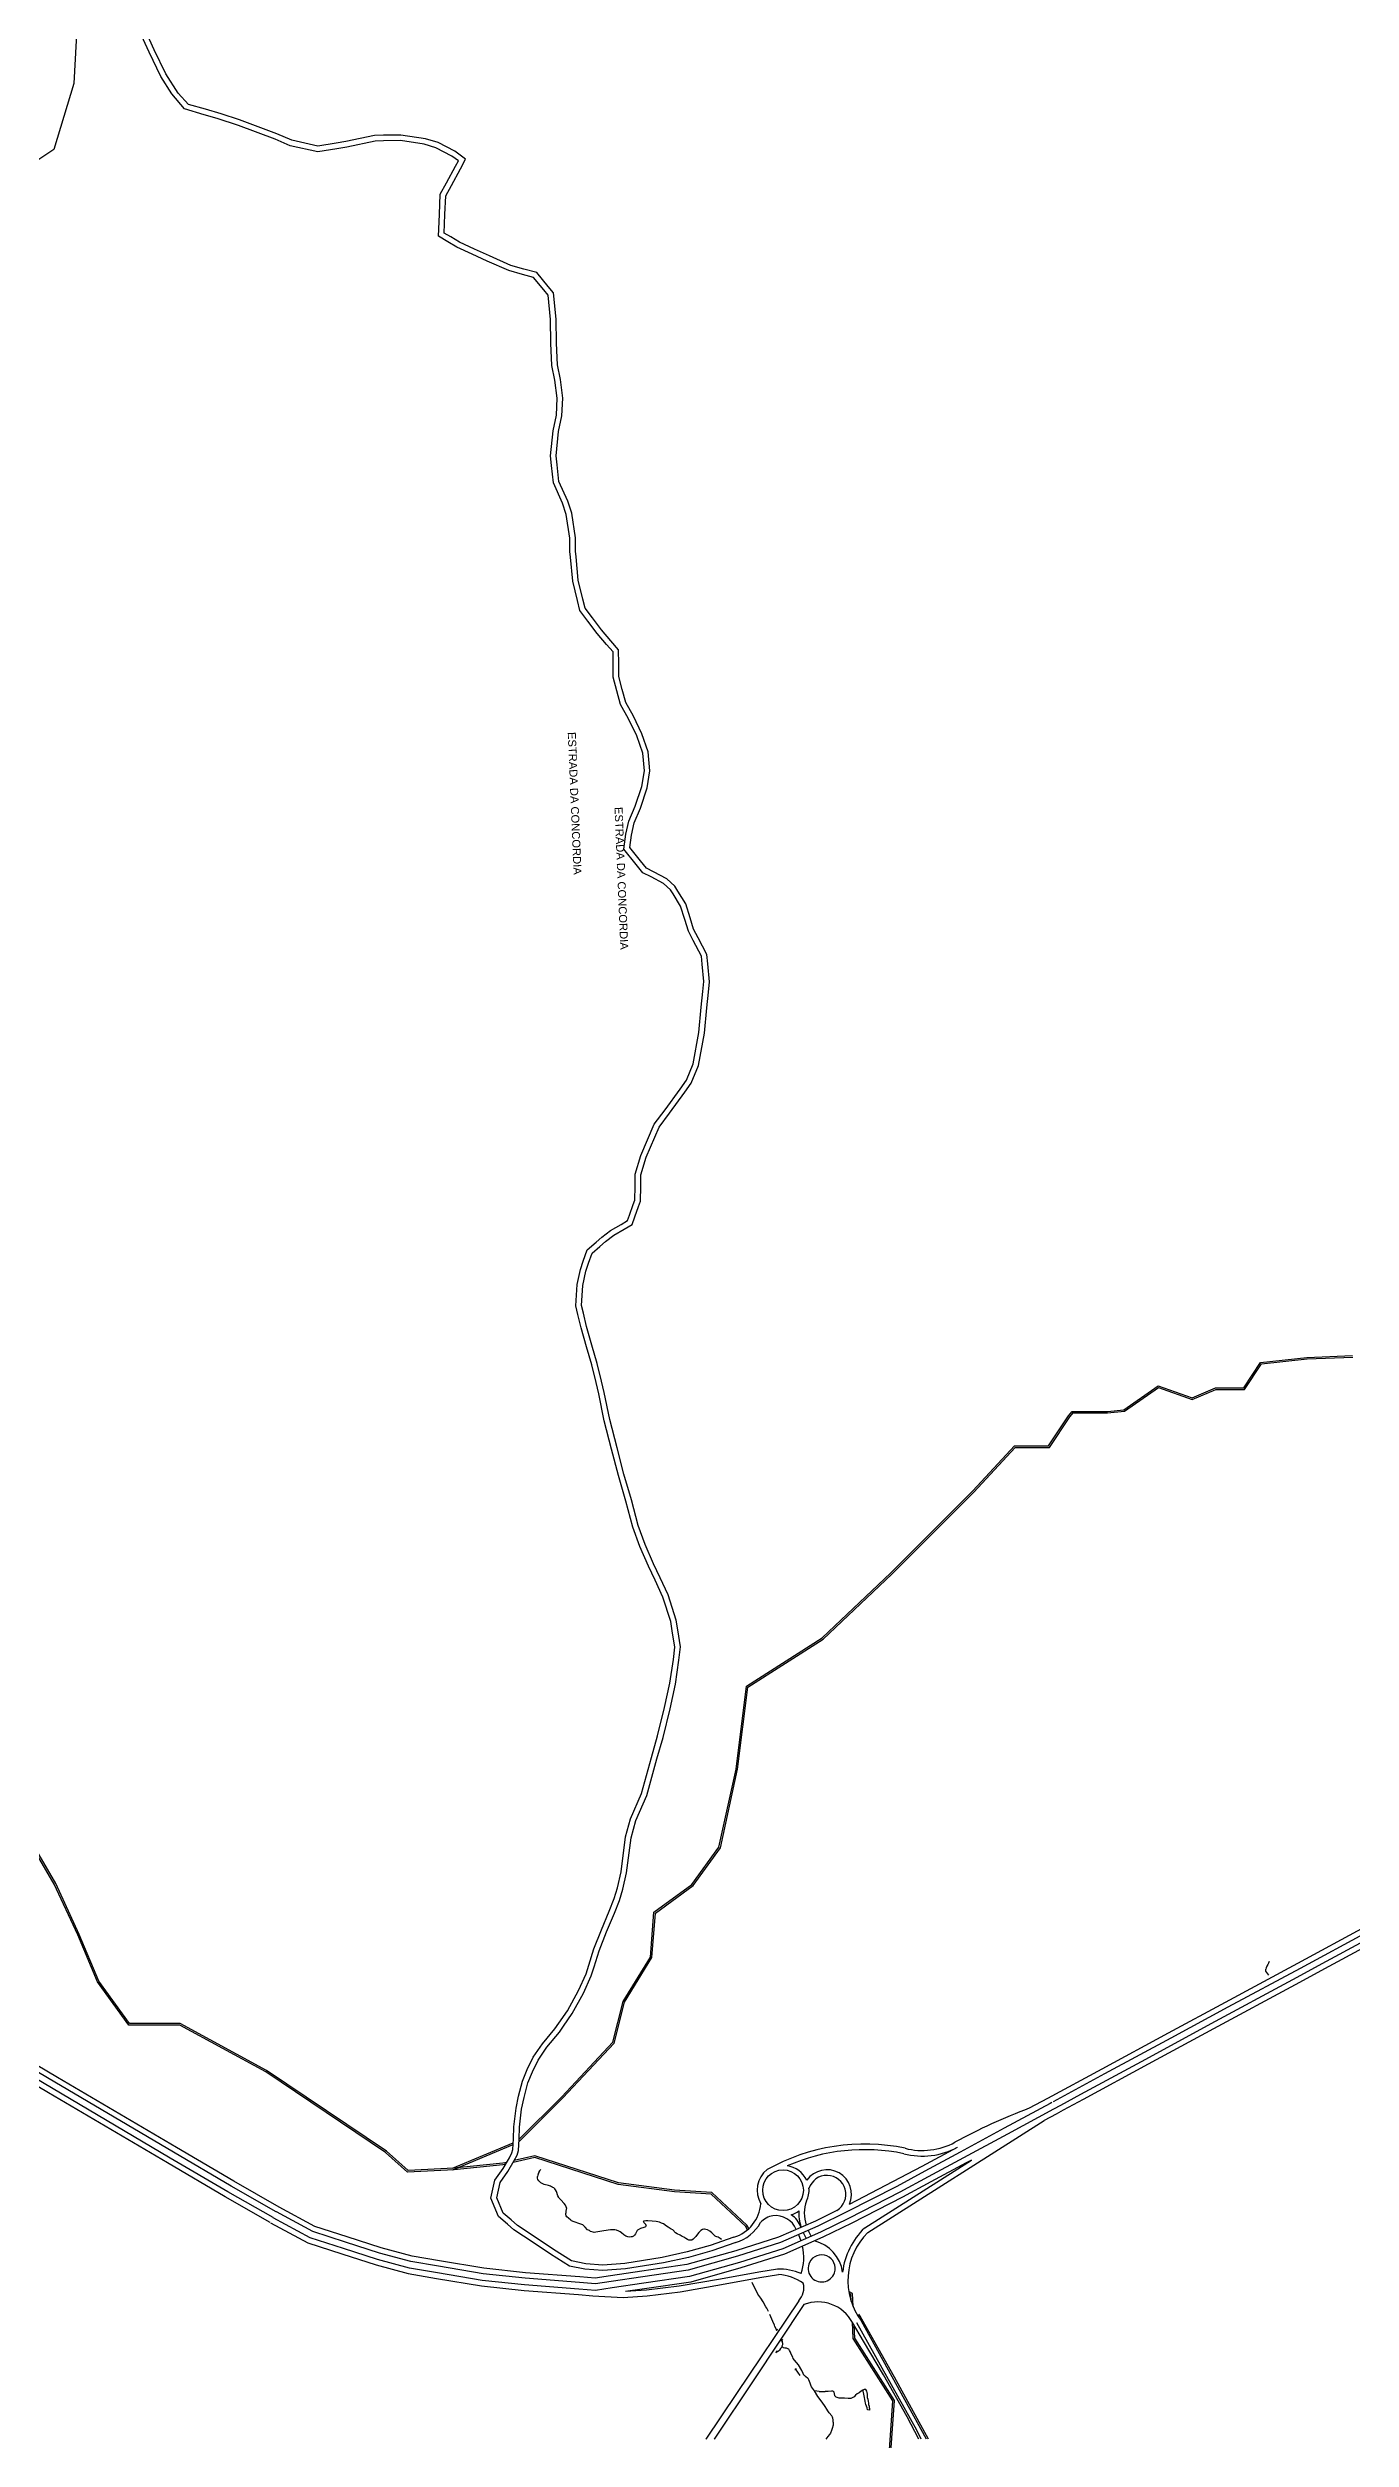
# Model space of a CAD drawing. Header units: millimetres. Extents: x 583 to 26013, y 350 to 21391.
# Drawn here: x 8091 to 9720, y 15884 to 18872 of the extents above; entities that cross this region are included whole.
import ezdxf

# ---------------------------------------------------------------- set-up
doc = ezdxf.new("R2010")
doc.units = ezdxf.units.MM
for name, color, linetype in [('105-QUADRAS_ESTRADAS', 80, 'Continuous'), ('145-', 130, 'Continuous'), ('divisa municipio', 40, 'Continuous'), ('don gabriel', 150, 'Continuous'), ('estrada interna', 61, 'Continuous'), ('RIOS', 140, 'Continuous')]:
    doc.layers.add(name, color=color, linetype=linetype)
doc.styles.add('EU', font='arial.ttf', dxfattribs={"height": 10})

msp = doc.modelspace()

# ---------------------------------------------------------------- linework, layer by layer
at = {"color": 0, "linetype": 'Continuous'}
for p, q in [((9029.21348, 16139.67069), (9032.29941, 16131.96083)), ((9035.14848, 16142.27647), (9038.76167, 16134.7981)), ((9041.09268, 16144.88629), (9044.8354, 16137.46479))]:
    msp.add_line(p, q, dxfattribs=at)
at = {"color": 0}
for points in [[(8719.30433, 16115.35748), (8697.45123, 16129.75702), (8673.65462, 16145.56535), (8665.42876, 16152.63682), (8654.20869, 16162.2823), (8644.9132, 16185.04317), (8649.91259, 16207.5315), (8660.10813, 16222.39381), (8667.90427, 16235.62561), (8671.09644, 16241.67038), (8672.28214, 16246.00163), (8673.14854, 16259.19355), (8673.41055, 16274.46385), (8676.30665, 16297.46063), (8679.48256, 16312.5098), (8684.44555, 16331.41163), (8690.31204, 16346.01739), (8697.64265, 16361.27679), (8709.2856, 16378.05172), (8724.77702, 16396.83026), (8729.74298, 16403.98435), (8740.4915, 16419.46893), (8754.21776, 16444.545), (8763.71527, 16465.63441), (8767.30348, 16476.57409), (8773.29147, 16496.582), (8782.82919, 16520.65769), (8792.81216, 16543.97649), (8798.84265, 16559.56896), (8802.83001, 16573.19343), (8807.54467, 16593.03958), (8813.03262, 16636.72369), (8819.37077, 16659.35565), (8832.87408, 16690.89044), (8845.5607, 16736.03033), (8853.13105, 16762.80509), (8861.84212, 16798.38018), (8868.45023, 16828.97236), (8872.8892, 16858.31036), (8874.52899, 16873.85183), (8871.41565, 16894.26114), (8869.63337, 16905.94478), (8859.68206, 16936.43394), (8850.0276, 16957.33766), (8841.74648, 16975.19172), (8830.99167, 16999.57172), (8822.32969, 17023.62631), (8813.5971, 17056.16866), (8804.17316, 17088.11596), (8795.67142, 17121.07374), (8786.43403, 17156.57693), (8779.65502, 17190.39786), (8776.29509, 17204.40291), (8770.99476, 17226.49608), (8764.17082, 17249.05864), (8757.58809, 17272.76157), (8753.53925, 17289.55826), (8750.97557, 17300.19372), (8752.70455, 17326.90362), (8756.67811, 17345.72397), (8760.24658, 17355.95438), (8765.28886, 17370.41005), (8776.24715, 17379.91485), (8783.54484, 17386.24458), (8794.46636, 17394.28655), (8807.59441, 17402.155), (8815.44426, 17406.85989), (8817.99524, 17413.82145), (8822.75553, 17426.81221), (8824.86924, 17432.58046), (8825.07292, 17449.99936), (8825.24888, 17465.0468), (8832.18897, 17488.41362), (8848.87721, 17527.30658), (8862.56182, 17545.46095), (8881.29051, 17571.26939), (8889.04919, 17582.16825), (8897.41143, 17602.79987), (8904.72391, 17641.86489), (8907.48181, 17673.58849), (8909.57128, 17693.05746), (8910.90278, 17705.46385), (8908.88509, 17727.182), (8907.93195, 17737.44154), (8897.6972, 17756.95902), (8891.61654, 17768.55473), (8887.05736, 17783.2703), (8881.91183, 17799.87843), (8872.60874, 17815.0606), (8869.34941, 17820.37966), (8860.64763, 17828.07998), (8844.90478, 17836.31296), (8834.8694, 17841.56112), (8826.44519, 17851.9534), (8810.89834, 17871.13233), (8813.53151, 17889.61767), (8817.10751, 17905.97976), (8825.13297, 17924.84409), (8833.42773, 17949.17072), (8836.56214, 17969.12607), (8834.548, 17991.10647), (8827.07041, 18012.55456), (8816.93328, 18033.92901), (8806.87227, 18051.8288), (8802.23333, 18068.92101), (8797.65536, 18085.78862), (8797.54124, 18102.60097), (8797.4404, 18117.45718), (8789.41479, 18126.85272), (8777.671, 18140.60112), (8766.10473, 18156.02967), (8756.12865, 18169.33703), (8753.0674, 18181.88431), (8747.14534, 18206.15732), (8744.29267, 18235.85379), (8743.60426, 18243.02011), (8743.64191, 18259.72829), (8739.07586, 18289.38974), (8734.33043, 18303.40161), (8722.87356, 18328.81009), (8720.56708, 18350.58671), (8719.29079, 18362.63679), (8722.43591, 18394.00921), (8726.59308, 18413.59134), (8727.60583, 18434.53472), (8724.89115, 18457.02052), (8720.90353, 18475.36973), (8719.73287, 18503.27921), (8719.18023, 18533.16298), (8716.32502, 18563.43168), (8710.97046, 18569.90972), (8698.18473, 18585.37813), (8684.14936, 18589.28336), (8667.19549, 18594.00064), (8640.23796, 18605.96431), (8621.22488, 18614.40225), (8602.34702, 18623.52325), (8591.19613, 18630.03099), (8579.17754, 18637.04513), (8580.39092, 18664.29421), (8581.51763, 18689.59711), (8589.28574, 18703.88852), (8600.58974, 18724.68508), (8604.17281, 18731.27704), (8596.09906, 18737.20507), (8576.18172, 18747.68725), (8561.48772, 18751.9902), (8531.74927, 18756.49165), (8510.79328, 18756.16956), (8500.26385, 18756.00773), (8464.75474, 18748.3774), (8452.37177, 18746.40722), (8428.53335, 18742.61444), (8393.88084, 18750.19493), (8375.16415, 18758.18488), (8329.59105, 18775.48984), (8302.5965, 18784.17082), (8286.48649, 18788.90833), (8262.08199, 18796.18022), (8245.95102, 18815.10373), (8232.50059, 18836.4971), (8217.80675, 18867.05837), (8205.72408, 18893.49597)], [(8723.15585, 16121.20264), (8701.31369, 16135.59496), (8677.88912, 16151.15614), (8669.992, 16157.945), (8660.05125, 16166.4907), (8652.22169, 16185.66211), (8656.45164, 16204.68935), (8666.01679, 16218.63272), (8674.01803, 16232.21263), (8677.64514, 16239.08101), (8679.22069, 16244.83631), (8680.14461, 16258.90396), (8680.40302, 16273.96503), (8683.2156, 16296.29862), (8686.29644, 16310.89728), (8691.10466, 16329.20966), (8696.72165, 16343.19424), (8703.71101, 16357.7433), (8714.87039, 16373.82151), (8730.3617, 16392.59991), (8735.49338, 16399.99275), (8746.45355, 16415.78224), (8760.48867, 16441.42255), (8770.25067, 16463.09925), (8773.98335, 16474.47941), (8779.91084, 16494.28513), (8789.30191, 16517.99066), (8799.29611, 16541.33569), (8805.4779, 16557.31937), (8809.59882, 16571.40022), (8814.4428, 16591.79071), (8819.91331, 16635.33596), (8825.98711, 16657.02399), (8839.48913, 16688.55579), (8852.29812, 16734.13108), (8859.90071, 16761.01984), (8868.66407, 16796.80847), (8875.33868, 16827.70854), (8879.83402, 16857.41905), (8881.58507, 16874.01506), (8878.3356, 16895.31674), (8876.4665, 16907.56947), (8866.20917, 16938.99624), (8856.38017, 16960.27787), (8848.1244, 16978.07728), (8837.49486, 17002.17331), (8829.01474, 17025.72288), (8820.33553, 17058.06633), (8810.9212, 17089.98101), (8802.44771, 17122.82928), (8793.25849, 17158.14735), (8786.49261, 17191.90276), (8783.10195, 17206.03593), (8777.75404, 17228.32737), (8770.89419, 17251.00869), (8764.365, 17274.51884), (8760.34433, 17291.19863), (8758.02956, 17300.80149), (8759.65744, 17325.94962), (8763.43479, 17343.84058), (8766.85604, 17353.64893), (8771.28416, 17366.34389), (8780.83376, 17374.62684), (8787.92039, 17380.77351), (8798.34967, 17388.45303), (8811.19306, 17396.15085), (8821.16546, 17402.12792), (8824.56786, 17411.41299), (8829.32816, 17424.40375), (8831.85473, 17431.29872), (8832.07245, 17449.91751), (8832.23699, 17463.98922), (8838.78292, 17486.02892), (8854.97637, 17523.76875), (8854.97637, 17523.76875), (8868.18991, 17541.29818), (8886.97466, 17567.18386), (8895.22809, 17578.77771), (8904.16268, 17600.82147), (8911.66778, 17640.9155), (8914.44939, 17672.91181), (8916.53131, 17692.31049), (8917.93759, 17705.41363), (8915.85508, 17727.82953), (8914.77393, 17739.46691), (8903.89654, 17760.20989), (8898.1134, 17771.23825), (8893.7438, 17785.3419), (8888.33869, 17802.78787), (8878.57732, 17818.71793), (8874.77154, 17824.92876), (8864.64759, 17833.88758), (8848.14872, 17842.51593), (8839.39583, 17847.09339), (8831.88299, 17856.36139), (8818.259, 17873.16822), (8820.42517, 17888.3751), (8823.80588, 17903.84366), (8831.67521, 17922.34098), (8840.24885, 17947.48552), (8843.61228, 17968.8989), (8841.44045, 17992.6002), (8833.55637, 18015.21423), (8823.15417, 18037.14759), (8813.40024, 18054.50105), (8808.98894, 18070.75453), (8804.64902, 18086.74499), (8804.54108, 18102.64848), (8804.42289, 18120.06037), (8794.73733, 18131.3992), (8783.13825, 18144.9782), (8771.70562, 18160.22848), (8762.5894, 18172.38885), (8759.86792, 18183.54348), (8754.06515, 18207.3276), (8751.26059, 18236.52314), (8750.60502, 18243.34768), (8750.64312, 18260.25608), (8745.90158, 18291.05753), (8740.85146, 18305.96905), (8729.71637, 18330.66391), (8727.52814, 18351.32399), (8726.32786, 18362.65651), (8729.36281, 18392.93003), (8733.55766, 18412.68964), (8734.6262, 18434.78696), (8731.80129, 18458.18586), (8727.87208, 18476.26629), (8726.73016, 18503.49063), (8726.17414, 18533.55695), (8726.17414, 18533.55695), (8723.09192, 18566.23219), (8716.36591, 18574.36944), (8702.17938, 18591.53256), (8686.02577, 18596.02718), (8669.56612, 18600.60695), (8643.07747, 18612.36253), (8624.16805, 18620.75446), (8605.63886, 18629.707), (8594.72446, 18636.07673), (8586.35876, 18640.95901), (8586.35876, 18640.95901), (8587.38399, 18663.98282), (8588.43888, 18687.67274), (8595.43592, 18700.54558), (8606.73992, 18721.34214), (8613.24122, 18733.30293), (8599.82111, 18743.15644), (8578.82158, 18754.20816), (8563.00201, 18758.84072), (8532.22254, 18763.49975), (8510.6857, 18763.16874), (8499.46711, 18762.99631), (8463.46856, 18755.2608), (8451.27188, 18753.32027), (8428.73842, 18749.73511), (8396.02183, 18756.89211), (8377.2817, 18764.89206), (8330.74536, 18782.60033), (8307.64755, 18789.98185), (8288.25353, 18795.68509), (8267.04466, 18801.65061), (8253.90308, 18815.60714), (8238.63757, 18839.88745), (8238.63757, 18839.88745), (8224.145, 18870.03011), (8212.31394, 18895.91716)]]:
    msp.add_lwpolyline(points, dxfattribs=at)
at = {"color": 0, "linetype": 'Continuous'}
for points in [[(9115.64273, 16142.12378), (9336.34347, 16282.27074)], [(9111.8903, 16148.03303), (9245.32275, 16232.76384)], [(8950.82801, 16129.76386), (8921.01131, 16119.36597), (8891.68277, 16111.19972), (8860.35309, 16104.17659), (8812.82417, 16096.68268), (8784.59991, 16094.59571), (8762.28931, 16096.26841), (8743.09089, 16100.24556), (8719.30433, 16115.35748)], [(8948.52305, 16136.37349), (8918.91786, 16126.04935), (8889.97724, 16117.99112), (8859.04104, 16111.0562), (8812.01959, 16103.6423), (8784.60351, 16101.61509), (8763.26505, 16103.2149), (8745.65825, 16106.86233), (8723.15585, 16121.20264)], [(8772.26349, 16063.22325), (8810.13209, 16061.25414), (8839.97974, 16063.11191), (8881.22624, 16068.15442), (8933.02456, 16077.2688), (8980.77331, 16085.85676), (9004.24776, 16089.74291), (9004.24776, 16089.74291)], [(9003.10448, 16096.64892), (8979.58205, 16092.75483), (8931.79846, 16084.1606), (8880.19427, 16075.08038), (8839.33702, 16070.08545), (8813.13216, 16068.50432), (8813.13216, 16068.50432)]]:
    msp.add_lwpolyline(points, dxfattribs=at)
msp.add_circle((9009.84916, 16195.06656), 25.4256, dxfattribs=at)
for centre, radius, start, end in [((9584.34805, 15589.32739), 756.73142, 110.63745065, 118.37889751), ((9111.87993, 16004.91844), 247.85288, 78.20421628, 119.42040156), ((9111.81022, 16003.79591), 241.98069, 78.34707835, 113.59056643), ((9184.04498, 16329.72798), 91.95516, 255.28420769, 298.57014911), ((9184.04498, 16329.72798), 84.95516, 255.28420769, 298.57014911), ((9009.84916, 16195.06656), 32.4256, 127.45227287, 211.1069491), ((9009.71498, 16192.19345), 33.77184, 27.41271508, 81.0481939), ((9064.74852, 16189.99079), 30.70499, 336.32678331, 144.68172176), ((9064.74852, 16189.99079), 23.70499, 301.8782555, 162.04579449), ((8934.51395, 16181.98416), 47.7136, 287.07408596, 355.58876857), ((9009.84916, 16195.06656), 32.4256, 288.42882605, 307.47257027), ((9080.14491, 16165.99004), 50.67894, 176.21877734, 199.27093712), ((9080.14491, 16165.99004), 43.67894, 158.97378322, 199.27093712), ((9011.5594, 16194.92711), 30.81615, 334.50291011, 4.80543269), ((8934.51395, 16181.98416), 54.7136, 287.07408595, 330.04121488), ((9000.71487, 16138.97012), 24.48628, 98.5052777, 140.14692709), ((9000.25617, 16134.83988), 28.52312, 23.2662432, 96.36642429), ((9003.28104, 16138.18133), 31.06855, 20.89906005, 57.22495518), ((9175.2354, 16082.03018), 91.55334, 134.08029175, 173.2741), ((9175.47331, 16082.37958), 84.55216, 135.04138857, 216.925708), ((8975.30834, 16110.84539), 60.55997, 340.72780535, 13.64546045), ((9058.18373, 16097.55496), 16.80581, 340.70810144, 154.23989529), ((9037.25021, 16085.7577), 47.57897, 8.45441273, 75.31976779), ((9004.40738, 16025.89142), 70.7695, 66.63415749, 91.05489675), ((9000.29187, 16029.19739), 60.67462, 55.01339758, 86.26175593), ((9013.29411, 16072.7841), 22.63174, 315.78718623, 15.69738054), ((9058.08932, 16097.32735), 16.82151, 153.40189276, 341.54610393), ((9053.63937, 16006.68121), 48.84992, 28.10685377, 111.27363982)]:
    msp.add_arc(centre, radius, start, end, dxfattribs=at)
at = {"layer": '105-QUADRAS_ESTRADAS', "color": 0, "linetype": 'Continuous'}
for p, q in [((9110.61551, 16006.50241), (9096.72844, 16029.69526)), ((9177.11551, 15895.30241), (9102.08671, 16029.33693)), ((9106.21551, 16037.60241), (9104.61551, 16040.40241)), ((9108.21551, 16034.00241), (9106.21551, 16037.60241)), ((9189.21551, 15884.10241), (9107.88103, 16031.58242)), ((9149.31551, 15961.50241), (9108.21551, 16034.00241)), ((9135.61551, 15964.50241), (9110.61551, 16006.50241)), ((9165.11551, 15911.90241), (9135.61551, 15964.50241)), ((9191.81551, 15884.10241), (9149.31551, 15961.50241)), ((9179.61551, 15884.10241), (9165.11551, 15911.90241)), ((9182.61551, 15884.00241), (9177.11551, 15895.30241))]:
    msp.add_line(p, q, dxfattribs=at)
at = {"layer": '145-', "color": 0, "linetype": 'Continuous'}
for p, q in [((9613.41551, 16473.20241), (9613.11551, 16471.20241)), ((9613.31551, 16469.00241), (9613.11551, 16471.20241)), ((9614.31551, 16467.30241), (9613.31551, 16469.00241)), ((9614.31551, 16475.20241), (9613.41551, 16473.20241)), ((9615.71551, 16477.10241), (9614.31551, 16475.20241)), ((9615.61551, 16465.50241), (9614.31551, 16467.30241)), ((9616.61551, 16478.90241), (9615.71551, 16477.10241)), ((9617.31551, 16481.00241), (9616.61551, 16478.90241)), ((9616.91551, 16464.00241), (9615.61551, 16465.50241)), ((8703.61551, 16214.10241), (8703.11551, 16212.20241)), ((8703.11551, 16210.30241), (8703.11551, 16212.20241)), ((8703.51551, 16208.40241), (8703.11551, 16210.30241)), ((8704.71551, 16206.90241), (8703.51551, 16208.40241)), ((8703.81551, 16215.10241), (8703.61551, 16214.10241)), ((8704.01551, 16215.90241), (8703.81551, 16215.10241)), ((8704.51551, 16217.30241), (8704.01551, 16215.90241)), ((8704.81551, 16217.90241), (8704.51551, 16217.30241)), ((8705.91551, 16205.70241), (8704.71551, 16206.90241)), ((8705.71551, 16219.40241), (8704.81551, 16217.90241)), ((8707.11551, 16221.00241), (8705.71551, 16219.40241)), ((8707.41551, 16204.30241), (8705.91551, 16205.70241)), ((8709.61551, 16203.00241), (8707.41551, 16204.30241)), ((8711.21551, 16202.40241), (8709.61551, 16203.00241)), ((8716.61551, 16201.00241), (8711.21551, 16202.40241)), ((8719.41551, 16200.10241), (8716.61551, 16201.00241)), ((8720.71551, 16199.50241), (8719.41551, 16200.10241)), ((8721.71551, 16198.90241), (8720.71551, 16199.50241)), ((8722.41551, 16198.50241), (8721.71551, 16198.90241)), ((8723.31551, 16198.00241), (8722.41551, 16198.50241)), ((8724.71551, 16196.80241), (8723.31551, 16198.00241)), ((8725.51551, 16195.80241), (8724.71551, 16196.80241)), ((8726.71551, 16193.60241), (8725.51551, 16195.80241)), ((8728.31551, 16187.90241), (8726.71551, 16193.60241)), ((8729.51551, 16186.10241), (8728.31551, 16187.90241)), ((8730.21551, 16185.20241), (8729.51551, 16186.10241)), ((8732.41551, 16183.00241), (8730.21551, 16185.20241)), ((8736.31551, 16178.60241), (8732.41551, 16183.00241)), ((8737.91551, 16176.50241), (8736.31551, 16178.60241)), ((8739.01551, 16174.50241), (8737.91551, 16176.50241)), ((8738.61551, 16168.80241), (8738.41551, 16166.50241)), ((8739.01551, 16171.00241), (8738.61551, 16168.80241)), ((8739.21551, 16172.90241), (8739.01551, 16174.50241)), ((8739.21551, 16172.90241), (8739.01551, 16171.00241)), ((8738.51551, 16164.40241), (8738.41551, 16166.50241)), ((8738.91551, 16162.90241), (8738.51551, 16164.40241)), ((8739.61551, 16161.70241), (8738.91551, 16162.90241)), ((8741.71551, 16160.20241), (8739.61551, 16161.70241)), ((8744.71551, 16157.70241), (8741.71551, 16160.20241)), ((8745.61551, 16157.00241), (8744.71551, 16157.70241)), ((8746.71551, 16156.40241), (8745.61551, 16157.00241)), ((8747.81551, 16155.90241), (8746.71551, 16156.40241)), ((8757.21551, 16152.50241), (8747.81551, 16155.90241)), ((8758.41551, 16152.10241), (8757.21551, 16152.50241)), ((8759.51551, 16151.70241), (8758.41551, 16152.10241)), ((8760.01551, 16151.40241), (8759.51551, 16151.70241)), ((8760.61551, 16151.00241), (8760.01551, 16151.40241)), ((8762.81551, 16149.10241), (8760.61551, 16151.00241)), ((8765.61551, 16145.80241), (8762.81551, 16149.10241)), ((8766.61551, 16145.30241), (8765.61551, 16145.80241)), ((8767.91551, 16144.60241), (8766.61551, 16145.30241)), ((8769.31551, 16143.70241), (8767.91551, 16144.60241)), ((8770.91551, 16143.00241), (8769.31551, 16143.70241)), ((8772.41551, 16142.50241), (8770.91551, 16143.00241)), ((8774.01551, 16142.40241), (8772.41551, 16142.50241)), ((8775.91551, 16142.80241), (8774.01551, 16142.40241)), ((8786.11551, 16144.20241), (8775.91551, 16142.80241)), ((8794.41551, 16145.50241), (8786.11551, 16144.20241)), ((8797.71551, 16145.70241), (8794.41551, 16145.50241)), ((8799.51551, 16145.60241), (8797.71551, 16145.70241)), ((8801.81551, 16145.00241), (8799.51551, 16145.60241)), ((8804.61551, 16144.00241), (8801.81551, 16145.00241)), ((8806.31551, 16143.10241), (8804.61551, 16144.00241)), ((8808.11551, 16141.70241), (8806.31551, 16143.10241)), ((8811.11551, 16139.20241), (8808.11551, 16141.70241)), ((8813.41551, 16137.60241), (8811.11551, 16139.20241)), ((8824.21551, 16138.90241), (8822.81551, 16137.60241)), ((8825.61551, 16140.60241), (8824.21551, 16138.90241)), ((8826.51551, 16142.20241), (8825.61551, 16140.60241)), ((8827.01551, 16144.00241), (8826.51551, 16142.20241)), ((8827.51551, 16144.80241), (8827.01551, 16144.00241)), ((8827.91551, 16145.30241), (8827.51551, 16144.80241)), ((8828.91551, 16145.80241), (8827.91551, 16145.30241)), ((8831.91551, 16147.10241), (8828.91551, 16145.80241)), ((8836.01551, 16148.60241), (8831.91551, 16147.10241)), ((8836.21551, 16156.60241), (8835.71551, 16156.30241)), ((8835.71551, 16156.30241), (8835.71551, 16155.60241)), ((8835.91551, 16154.80241), (8835.71551, 16155.60241)), ((8836.61551, 16154.00241), (8835.91551, 16154.80241)), ((8837.31551, 16148.80241), (8836.01551, 16148.60241)), ((8838.61551, 16157.00241), (8836.21551, 16156.60241)), ((8838.41551, 16152.20241), (8836.61551, 16154.00241)), ((8838.21551, 16149.40241), (8837.31551, 16148.80241)), ((8838.61551, 16150.10241), (8838.21551, 16149.40241)), ((8838.81551, 16150.90241), (8838.41551, 16152.20241)), ((8841.01551, 16156.70241), (8838.61551, 16157.00241)), ((8838.81551, 16150.90241), (8838.61551, 16150.10241)), ((8846.51551, 16156.30241), (8841.01551, 16156.70241)), ((8851.31551, 16156.00241), (8846.51551, 16156.30241)), ((8855.41551, 16155.00241), (8851.31551, 16156.00241)), ((8857.91551, 16154.10241), (8855.41551, 16155.00241)), ((8860.51551, 16153.00241), (8857.91551, 16154.10241)), ((8864.41551, 16150.30241), (8860.51551, 16153.00241)), ((8866.51551, 16148.80241), (8864.41551, 16150.30241)), ((8867.51551, 16148.10241), (8866.51551, 16148.80241)), ((8868.71551, 16147.40241), (8867.51551, 16148.10241)), ((8870.21551, 16146.40241), (8868.71551, 16147.40241)), ((8872.01551, 16145.50241), (8870.21551, 16146.40241)), ((8875.51551, 16142.00241), (8872.01551, 16145.50241)), ((8877.71551, 16140.50241), (8875.51551, 16142.00241)), ((8881.51551, 16138.80241), (8877.71551, 16140.50241)), ((8883.81551, 16137.30241), (8881.51551, 16138.80241)), ((8902.81551, 16140.20241), (8900.71551, 16137.10241)), ((8904.51551, 16142.10241), (8902.81551, 16140.20241)), ((8907.21551, 16144.60241), (8904.51551, 16142.10241)), ((8909.31551, 16146.00241), (8907.21551, 16144.60241)), ((8910.81551, 16146.50241), (8909.31551, 16146.00241)), ((8911.91551, 16146.60241), (8910.81551, 16146.50241)), ((8913.41551, 16146.10241), (8911.91551, 16146.60241)), ((8915.61551, 16145.60241), (8913.41551, 16146.10241)), ((8918.51551, 16143.80241), (8915.61551, 16145.60241)), ((8921.01551, 16141.70241), (8918.51551, 16143.80241)), ((8924.51551, 16138.30241), (8921.01551, 16141.70241)), ((8925.21551, 16137.50241), (8924.51551, 16138.30241)), ((8816.11551, 16136.70241), (8813.41551, 16137.60241)), ((8818.51551, 16136.30241), (8816.11551, 16136.70241)), ((8820.21551, 16136.70241), (8818.51551, 16136.30241)), ((8821.31551, 16136.80241), (8820.21551, 16136.70241)), ((8822.81551, 16137.60241), (8821.31551, 16136.80241)), ((8885.91551, 16136.30241), (8883.81551, 16137.30241)), ((8888.51551, 16134.60241), (8885.91551, 16136.30241)), ((8890.61551, 16133.50241), (8888.51551, 16134.60241)), ((8892.01551, 16132.90241), (8890.61551, 16133.50241)), ((8893.11551, 16132.50241), (8892.01551, 16132.90241)), ((8894.61551, 16132.50241), (8893.11551, 16132.50241)), ((8895.31551, 16132.70241), (8894.61551, 16132.50241)), ((8896.01551, 16132.90241), (8895.31551, 16132.70241)), ((8897.41551, 16133.80241), (8896.01551, 16132.90241)), ((8900.71551, 16137.10241), (8897.41551, 16133.80241)), ((8925.91551, 16137.10241), (8925.21551, 16137.50241)), ((8927.01551, 16136.80241), (8925.91551, 16137.10241)), ((8928.71551, 16136.40241), (8927.01551, 16136.80241)), ((8931.51551, 16134.90241), (8928.71551, 16136.40241)), ((8933.11551, 16133.70241), (8931.51551, 16134.90241)), ((8978.51551, 16065.30241), (8971.37025, 16079.94563)), ((8982.21551, 16060.30241), (8978.51551, 16065.30241)), ((8985.01551, 16055.80241), (8982.21551, 16060.30241)), ((8988.31551, 16049.30241), (8985.01551, 16055.80241)), ((8989.61551, 16047.80241), (8988.31551, 16049.30241)), ((8991.61551, 16043.70241), (8989.61551, 16047.80241)), ((8997.31551, 16031.00241), (8993.31551, 16039.90241)), ((8999.31551, 16026.60241), (8997.31551, 16031.00241)), ((8999.81551, 16024.70241), (8999.31551, 16026.60241)), ((9002.31551, 16020.40241), (8999.81551, 16024.70241)), ((9001.91551, 16019.70241), (9001.21551, 16020.10241)), ((9002.31551, 16020.40241), (9001.91551, 16019.70241)), ((9002.91551, 16020.70241), (9002.31551, 16020.40241)), ((9002.91551, 16020.70241), (9002.61551, 16021.40241)), ((9001.21551, 15993.10241), (9001.11551, 15992.80241)), ((9001.21551, 15992.30241), (9001.11551, 15992.80241)), ((9001.41551, 15993.60241), (9001.21551, 15993.10241)), ((9001.71551, 15992.80241), (9001.21551, 15993.10241)), ((9001.91551, 15991.90241), (9001.21551, 15992.30241)), ((9002.41551, 15993.80241), (9001.41551, 15993.60241)), ((9002.31551, 15993.00241), (9001.71551, 15992.80241)), ((9003.01551, 15993.10241), (9002.31551, 15993.00241)), ((9004.11551, 15993.90241), (9003.01551, 15993.10241)), ((9005.51551, 15995.20241), (9004.11551, 15993.90241)), ((9006.81551, 15997.20241), (9005.51551, 15995.20241)), ((9007.81551, 15998.60241), (9006.81551, 15997.20241)), ((9007.61551, 16007.70241), (9007.51551, 16007.00241)), ((9007.91551, 16006.40241), (9007.51551, 16007.00241)), ((9008.21551, 16008.30241), (9007.61551, 16007.70241)), ((9008.81551, 16006.70241), (9007.61551, 16007.70241)), ((9008.51551, 16000.20241), (9007.81551, 15998.60241)), ((9008.71551, 16008.30241), (9008.21551, 16008.30241)), ((9008.91551, 16001.20241), (9008.51551, 16000.20241)), ((9009.51551, 15999.00241), (9008.51551, 16000.20241)), ((9009.21551, 16008.10241), (9008.71551, 16008.30241)), ((9009.11551, 16005.60241), (9008.81551, 16006.70241)), ((9009.11551, 16002.10241), (9008.91551, 16001.20241)), ((9009.21551, 16004.20241), (9009.11551, 16005.60241)), ((9009.21551, 16003.10241), (9009.11551, 16002.10241)), ((9009.41551, 16007.70241), (9009.21551, 16008.10241)), ((9009.21551, 16004.20241), (9009.21551, 16003.10241)), ((9010.61551, 15998.20241), (9009.51551, 15999.00241)), ((9012.01551, 15997.80241), (9010.61551, 15998.20241)), ((9014.31551, 15997.60241), (9012.01551, 15997.80241)), ((9016.01551, 15997.10241), (9014.31551, 15997.60241)), ((9017.11551, 15996.30241), (9016.01551, 15997.10241)), ((9018.11551, 15994.90241), (9017.11551, 15996.30241)), ((9019.11551, 15992.80241), (9018.11551, 15994.90241)), ((9020.21551, 15990.30241), (9019.11551, 15992.80241)), ((9021.91551, 15986.60241), (9020.21551, 15990.30241)), ((9022.71551, 15984.70241), (9021.91551, 15986.60241)), ((9024.11551, 15982.90241), (9022.71551, 15984.70241)), ((9029.01551, 15976.70241), (9024.11551, 15982.90241)), ((9031.31551, 15963.50241), (9025.31551, 15971.70241)), ((9025.31551, 15970.10241), (9025.31551, 15971.70241)), ((9026.81551, 15971.00241), (9025.31551, 15971.70241)), ((9033.31551, 15969.90241), (9029.01551, 15976.70241)), ((9034.91551, 15966.10241), (9033.31551, 15969.90241)), ((9035.91551, 15964.10241), (9034.91551, 15966.10241)), ((9037.21551, 15963.10241), (9035.91551, 15964.10241)), ((9038.21551, 15962.00241), (9037.21551, 15963.10241)), ((9040.41551, 15960.40241), (9038.21551, 15962.00241)), ((9041.11551, 15959.70241), (9040.41551, 15960.40241)), ((9042.11551, 15958.10241), (9041.11551, 15959.70241)), ((9043.11551, 15956.20241), (9042.11551, 15958.10241)), ((9043.91551, 15954.00241), (9043.11551, 15956.20241)), ((9044.71551, 15951.50241), (9043.91551, 15954.00241)), ((9045.51551, 15949.50241), (9044.71551, 15951.50241)), ((9049.01551, 15944.60241), (9045.51551, 15949.50241)), ((9053.31551, 15937.40241), (9049.01551, 15944.60241)), ((9052.11551, 15944.10241), (9049.01551, 15944.60241)), ((9055.21551, 15943.40241), (9052.11551, 15944.10241)), ((9058.71551, 15930.30241), (9053.31551, 15937.40241)), ((9055.21551, 15943.40241), (9062.51551, 15943.40241)), ((9062.41551, 15925.00241), (9058.71551, 15930.30241)), ((9066.21551, 15943.50241), (9062.51551, 15943.40241)), ((9070.41551, 15944.00241), (9066.21551, 15943.50241)), ((9072.21551, 15943.80241), (9070.41551, 15944.00241)), ((9072.81551, 15943.60241), (9072.21551, 15943.80241)), ((9073.21551, 15943.30241), (9072.81551, 15943.60241)), ((9073.61551, 15942.80241), (9073.21551, 15943.30241)), ((9073.91551, 15942.10241), (9073.61551, 15942.80241)), ((9074.01551, 15941.10241), (9073.91551, 15942.10241)), ((9074.71551, 15938.10241), (9074.01551, 15941.10241)), ((9075.41551, 15937.20241), (9074.71551, 15938.10241)), ((9076.41551, 15936.50241), (9075.41551, 15937.20241)), ((9077.51551, 15935.90241), (9076.41551, 15936.50241)), ((9078.61551, 15935.60241), (9077.51551, 15935.90241)), ((9080.21551, 15935.30241), (9078.61551, 15935.60241)), ((9082.51551, 15935.20241), (9080.21551, 15935.30241)), ((9086.61551, 15935.30241), (9082.51551, 15935.20241)), ((9091.11551, 15935.00241), (9086.61551, 15935.30241)), ((9091.21551, 15935.00241), (9091.21551, 15935.00241)), ((9094.71551, 15934.90241), (9091.21551, 15934.70241)), ((9096.41551, 15935.50241), (9094.71551, 15934.90241)), ((9098.71551, 15936.80241), (9096.41551, 15935.50241)), ((9100.51551, 15938.90241), (9098.71551, 15936.80241)), ((9102.51551, 15940.50241), (9100.51551, 15938.90241)), ((9105.01551, 15942.10241), (9102.51551, 15940.50241)), ((9107.71551, 15944.20241), (9105.01551, 15942.10241)), ((9109.71551, 15945.40241), (9107.71551, 15944.20241)), ((9110.11551, 15944.20241), (9109.41551, 15945.10241)), ((9111.31551, 15946.00241), (9109.71551, 15945.40241)), ((9110.61551, 15942.20241), (9110.11551, 15944.20241)), ((9110.81551, 15940.10241), (9110.61551, 15942.20241)), ((9111.21551, 15938.10241), (9110.81551, 15940.10241)), ((9111.61551, 15936.00241), (9111.21551, 15938.10241)), ((9112.61551, 15946.20241), (9111.31551, 15946.00241)), ((9112.21551, 15933.60241), (9111.61551, 15936.00241)), ((9112.31551, 15931.50241), (9112.21551, 15933.60241)), ((9112.91551, 15929.20241), (9112.31551, 15931.50241)), ((9113.31551, 15945.90241), (9112.61551, 15946.20241)), ((9113.41551, 15927.20241), (9112.91551, 15929.20241)), ((9114.61551, 15944.20241), (9113.31551, 15945.90241)), ((9115.11551, 15942.30241), (9114.61551, 15944.20241)), ((9115.41551, 15940.10241), (9115.11551, 15942.30241)), ((9115.41551, 15935.80241), (9115.41551, 15940.10241)), ((9116.21551, 15933.40241), (9115.41551, 15935.80241)), ((9116.51551, 15931.40241), (9116.21551, 15933.40241)), ((9117.01551, 15929.20241), (9116.51551, 15931.40241)), ((9117.21551, 15926.90241), (9117.01551, 15929.20241)), ((9064.61551, 15921.60241), (9062.41551, 15925.00241)), ((9065.91551, 15919.40241), (9064.61551, 15921.60241)), ((9067.71551, 15916.90241), (9065.91551, 15919.40241)), ((9070.81551, 15913.00241), (9067.71551, 15916.90241)), ((9071.71551, 15911.60241), (9070.81551, 15913.00241)), ((9072.31551, 15901.40241), (9071.41551, 15897.20241)), ((9072.11551, 15910.10241), (9071.71551, 15911.60241)), ((9072.31551, 15908.00241), (9072.11551, 15910.10241)), ((9072.41551, 15906.50241), (9072.31551, 15908.00241)), ((9072.61551, 15905.10241), (9072.31551, 15901.40241)), ((9072.61551, 15905.10241), (9072.41551, 15906.50241)), ((9114.21551, 15925.30241), (9113.41551, 15927.20241)), ((9114.91551, 15923.10241), (9114.21551, 15925.30241)), ((9115.61551, 15920.80241), (9114.91551, 15923.10241)), ((9117.71551, 15920.40241), (9115.61551, 15920.80241)), ((9117.81551, 15924.70241), (9117.21551, 15926.90241)), ((9117.91551, 15922.70241), (9117.71551, 15920.40241)), ((9117.91551, 15922.70241), (9117.81551, 15924.70241)), ((9064.51551, 15885.60241), (9063.41551, 15884.00241)), ((9065.71551, 15887.30241), (9064.51551, 15885.60241)), ((9068.01551, 15889.90241), (9065.71551, 15887.30241)), ((9069.31551, 15891.50241), (9068.01551, 15889.90241)), ((9070.51551, 15894.70241), (9069.31551, 15891.50241)), ((9071.41551, 15897.20241), (9070.51551, 15894.70241))]:
    msp.add_line(p, q, dxfattribs=at)
at = {"layer": 'divisa municipio', "color": 0, "linetype": 'Continuous'}
for p, q in [((8130.41851, 18950.00041), (8123.47751, 18827.99641)), ((8123.47751, 18827.99641), (8098.49051, 18745.24341)), ((8098.49051, 18745.24341), (8048.51551, 18711.96941))]:
    msp.add_line(p, q, dxfattribs=at)
at = {"layer": 'don gabriel', "color": 0, "linetype": 'Continuous'}
for points in [[(10373.11563, 16860.32061), (10311.68412, 16827.27219), (10266.23596, 16802.67858), (10190.00325, 16761.18554), (10125.6529, 16725.00585), (10053.57026, 16683.95176), (9984.97045, 16647.94922), (9916.13012, 16611.80159), (9817.36571, 16559.86485), (9740.6666, 16518.20143), (9655.93368, 16472.32419), (9565.8465, 16423.67767), (9494.30445, 16385.05293), (9411.64594, 16340.39297), (9347.23751, 16305.56807)], [(10388.08766, 16859.64894), (10343.76403, 16835.73562), (10313.90972, 16819.55211), (10301.75386, 16812.96263), (10286.96178, 16804.9441), (10245.3855, 16782.40631), (10226.60511, 16772.29002), (10131.16414, 16720.91633), (10070.09595, 16687.71114), (9988.48287, 16643.38088), (9898.27841, 16594.45856), (9825.69053, 16555.04334), (9773.56037, 16526.79736), (9688.54643, 16480.80547), (9646.35021, 16457.98343), (9544.61562, 16403.14246), (9462.8912, 16358.59432), (9381.73665, 16314.76068), (9356.54091, 16301.13122)], [(10260.31143, 16782.53506), (10248.71331, 16776.24793), (10229.92477, 16766.12724), (10134.49498, 16714.75957), (10073.43979, 16681.56144), (9991.82403, 16637.22973), (9901.61564, 16588.30528), (9829.03085, 16548.89174), (9776.89516, 16520.64276), (9691.8772, 16474.64868), (9649.67605, 16451.82398), (9547.95157, 16396.98846), (9466.22968, 16352.4417), (9385.06329, 16308.60166), (9359.87145, 16294.97431)], [(10064.00355, 16697.94967), (10050.21063, 16690.09402), (9981.71748, 16654.14746), (9912.87583, 16617.99914), (9814.06589, 16566.03846), (9737.32951, 16524.35479), (9652.60424, 16478.48169), (9562.52049, 16429.83703), (9490.97894, 16391.21255), (9408.31849, 16346.55155), (9340.44389, 16309.85253), (9317.63548, 16297.49887)], [(8372.59106, 16160.83921), (8316.0813, 16193.02939), (8244.16794, 16235.35807), (8095.66594, 16323.01166), (7897.19027, 16440.38869)], [(8376.69928, 16168.05119), (8320.24074, 16200.21218), (8248.38255, 16242.50839), (8099.88491, 16330.15941), (7901.36775, 16447.56098)], [(8380.16405, 16174.13357), (8323.7487, 16206.26996), (8251.93703, 16248.53878), (8103.44308, 16336.18763), (7904.89092, 16453.6099)], [(8369.1263, 16154.75683), (8312.57334, 16186.97161), (8240.61345, 16229.32768), (8092.10777, 16316.98344), (7893.6671, 16434.33977)], [(9356.54091, 16301.13122), (9347.72084, 16296.39385), (9290.16454, 16265.21979), (9235.30617, 16235.51571), (9191.17334, 16211.64155), (9155.85489, 16192.53564), (9092.60515, 16160.36185), (9056.75479, 16142.69803), (9009.4227, 16121.91674), (8955.27278, 16104.87729), (8893.05095, 16087.1287), (8835.76735, 16078.76277), (8796.50317, 16073.02846), (8775.65178, 16069.98324), (8754.87988, 16071.58149), (8686.82708, 16076.81767), (8633.96449, 16082.40571), (8578.01224, 16091.84407), (8542.97646, 16097.75411), (8503.28397, 16108.62794), (8460.60618, 16122.3198), (8418.89701, 16135.70091), (8372.86519, 16160.68676)], [(9345.95621, 16304.87529), (9343.77321, 16303.69497), (9286.21162, 16272.51803), (9231.35414, 16242.81444), (9187.22417, 16218.94183), (9151.99811, 16199.8859), (9088.88923, 16167.78376), (9053.25055, 16150.22424), (9006.50003, 16129.69829), (8952.88831, 16112.8282), (8891.30517, 16095.26179), (8834.56791, 16086.97564), (8795.30373, 16081.24134), (8775.36695, 16078.32969), (8755.51662, 16079.85703), (8687.58186, 16085.08413), (8635.09212, 16090.63275), (8579.39283, 16100.02844), (8544.76775, 16105.86921), (8505.64932, 16116.58577), (8463.14169, 16130.22304), (8422.17304, 16143.36658), (8376.8247, 16167.98144)], [(9359.87145, 16294.97431), (9351.05017, 16290.23629), (9336.34347, 16282.27074)], [(9245.32275, 16232.76384), (9238.63921, 16229.36016), (9194.50396, 16205.48469), (9159.10759, 16186.33662), (9095.73905, 16154.10241), (9059.71018, 16136.35063), (9011.8876, 16115.35399), (8957.28378, 16098.17171), (8894.52329, 16080.26947), (8836.77893, 16071.83624), (8813.13216, 16068.50432)], [(9092.8697, 16177.66214), (9183.89355, 16225.09869), (9228.0211, 16248.97), (9228.0211, 16248.97)], [(9077.26751, 16169.86118), (9050.29516, 16156.57164), (9004.03513, 16136.26104), (8950.8773, 16119.53378), (8889.83282, 16102.12102), (8833.55633, 16093.90217), (8794.29215, 16088.16786), (8775.12672, 16085.36886), (8756.05363, 16086.8364), (8688.21843, 16092.05584), (8636.04313, 16097.57122), (8580.55718, 16106.93093), (8546.27848, 16112.71326), (8507.64419, 16123.2972), (8465.28007, 16136.88842), (8424.93595, 16149.8316), (8380.16405, 16174.13357)], [(8369.52584, 16154.53463), (8416.1341, 16129.23589), (8458.4678, 16115.65442), (8501.28909, 16101.91652), (8541.46573, 16090.91006), (8576.84789, 16084.94158), (8633.01347, 16075.46724), (8686.19051, 16069.84596), (8754.34286, 16064.60212), (8772.26349, 16063.22325), (8772.26349, 16063.22325)]]:
    msp.add_lwpolyline(points, dxfattribs=at)
at = {"layer": 'estrada interna', "color": 0, "linetype": 'Continuous'}
for p, q in [((9029.51551, 16057.00241), (8951.91551, 15941.20241)), ((9035.91551, 16052.20241), (8973.51551, 15958.10241)), ((8951.91551, 15941.20241), (8913.31551, 15884.00241)), ((8973.51551, 15958.10241), (8923.61551, 15884.00241)), ((8913.31551, 15884.00241), (8913.31551, 15884.00241)), ((8923.61551, 15884.00241), (8923.61551, 15884.00241))]:
    msp.add_line(p, q, dxfattribs=at)
at = {"layer": 'RIOS', "lineweight": 25, "flags": 128}
for points in [[(9371.12361, 17168.44062), (9415.389, 17168.44062), (9435.8967, 17170.4947), (9478.56142, 17200.33096), (9521.04752, 17185.46247), (9550.28707, 17197.98872), (9585.5411, 17197.98872), (9606.54777, 17229.53791), (9664.58908, 17235.97141), (9721.62974, 17238.08744)], [(9371.12361, 17166.44062), (9415.48891, 17166.44062), (9436.61524, 17168.55666), (9478.86791, 17198.10477), (9521.12057, 17183.31797), (9550.69744, 17195.98872), (9586.6122, 17195.98872), (9607.69542, 17227.65287), (9664.73652, 17233.9755), (9721.77762, 17236.09155)], [(8679.93533, 16255.71754), (8734.74675, 16310.51434), (8798.98804, 16378.96702), (8811.8363, 16430.28742), (8846.06958, 16485.91638), (8850.33797, 16541.51985), (8897.46262, 16575.73344), (8931.6959, 16622.79626), (8953.08092, 16721.17947), (8965.92918, 16823.84575), (9060.13538, 16883.7323), (9145.7617, 16965.00871), (9248.50466, 17067.67499), (9299.85458, 17123.30395), (9342.66774, 17123.30395), (9368.36426, 17161.80062), (9372.83757, 17166.9082)], [(8680.13412, 16258.74433), (8733.31019, 16311.90621), (8797.17411, 16379.95678), (8809.97116, 16431.07265), (8844.11251, 16486.55222), (8848.41461, 16542.59498), (8896.03145, 16577.1659), (8929.83094, 16623.63236), (8951.10753, 16721.51673), (8964.06159, 16825.02843), (9058.89897, 16885.31622), (9144.36618, 16966.4416), (9247.06242, 17069.06121), (9298.97892, 17125.30395), (9341.59811, 17125.30395), (9366.77347, 17163.01986), (9371.33302, 17168.2259)], [(8663.16684, 16227.58513), (8659.94228, 16226.84144), (8598.71904, 16220.72277), (8540.55695, 16217.66343), (8513.00649, 16242.13813), (8363.57002, 16342.89233), (8255.91196, 16401.58063), (8192.27427, 16401.58063), (8153.12588, 16455.37399), (8128.63658, 16514.08778), (8099.27529, 16577.64553), (8065.04201, 16636.33383), (8035.63761, 16695.04763), (7976.91503, 16714.60189), (7927.97954, 16743.94604), (7844.76766, 16773.29019), (7771.34288, 16831.97849), (7697.9181, 16866.21759), (7526.62234, 16880.87691), (7429.05318, 16880.87691), (7351.79117, 16902.52173)], [(8664.56634, 16229.9604), (8659.6168, 16228.81888), (8598.56698, 16222.71753), (8541.27158, 16219.70378), (8514.2351, 16243.72189), (8364.60999, 16344.60328), (8256.42168, 16403.58063), (8193.29232, 16403.58063), (8154.88128, 16456.36081), (8130.46798, 16514.8924), (8101.05092, 16578.57086), (8066.80173, 16637.28645), (8037.0551, 16696.68358), (7977.75525, 16716.43008), (7928.83501, 16745.76508), (7845.752, 16775.06379), (7772.40483, 16833.69005), (7698.44195, 16868.18006), (7526.70777, 16882.87691), (7429.32804, 16882.87691), (7352.33069, 16904.44758)], [(8596.63932, 16222.49853), (8672.83646, 16254.44179)], [(8597.41256, 16220.65405), (8672.69, 16252.21175)], [(8965.58824, 16145.77675), (8962.95425, 16150.38349), (8920.09798, 16190.12939), (8874.18054, 16193.18873), (8803.7738, 16202.36674), (8699.7374, 16236.01946), (8672.56918, 16229.75361)], [(8967.11155, 16147.14187), (8964.5386, 16151.64184), (8920.93823, 16192.07784), (8874.37648, 16195.18011), (8804.21453, 16204.32621), (8699.82678, 16238.09257), (8673.96868, 16232.12888)], [(9097.41335, 16049.88786), (9096.52358, 16065.89425), (9092.03547, 16068.69765)], [(9095.05592, 16056.26231), (9094.58424, 16064.74752), (9092.51496, 16066.04005)], [(9137.74231, 15797.23391), (9146.9258, 15931.81928), (9097.6454, 16009.67944), (9096.5103, 16030.09911)], [(9139.72885, 15796.96843), (9148.96571, 15932.33598), (9099.61345, 16010.30966), (9098.7208, 16026.36781)]]:
    msp.add_lwpolyline(points, dxfattribs=at)

# ---------------------------------------------------------------- texts
at = {"color": 0, "linetype": 'Continuous', "lineweight": 20, "style": 'EU'}
for p in [(8740.87289, 18017.26195), (8799.26539, 17923.55157)]:
    msp.add_text('ESTRADA DA CONCORDIA', height=10, rotation=272.34413675, dxfattribs=at).set_placement(p)

doc.saveas('drawing.dxf')
